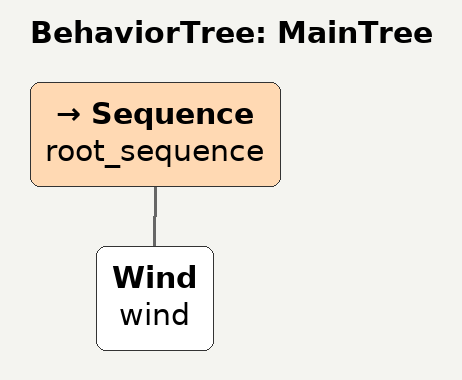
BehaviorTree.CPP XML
<root main_tree_to_execute = "MainTree" >

<BehaviorTree ID="MainTree">
        <Sequence name="root_sequence">
            <Wind   name="wind"/>
        </Sequence>
     </BehaviorTree>

 </root>
